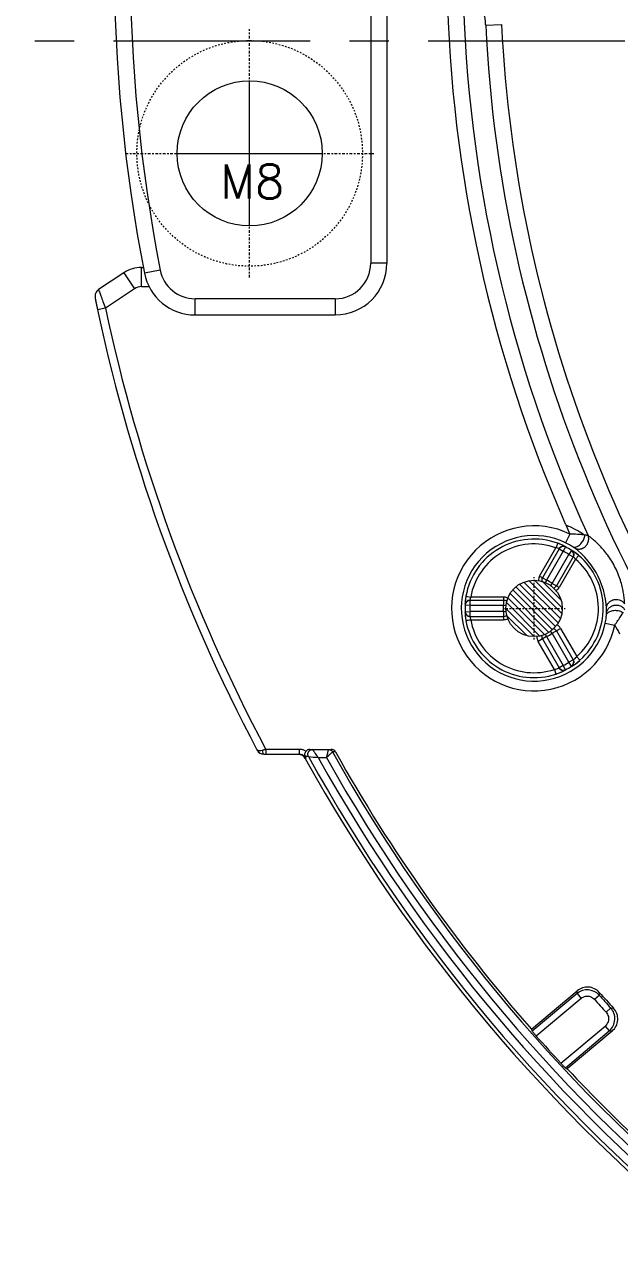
# Model space of a CAD drawing. Header units: millimetres. Extents: x 2432 to 4206, y 1282 to 1824.
# Drawn here: x 2696.3 to 2733.2, y 1486.6 to 1562.5 of the extents above; entities that cross this region are included whole.
import ezdxf

# ---------------------------------------------------------------- set-up
doc = ezdxf.new("R2010")
doc.units = ezdxf.units.MM
doc.linetypes.add('CENTER', pattern=[0.6, 0.375, -0.075, 0.075, -0.075])
doc.linetypes.add('HIDDEN', pattern=[0.2, 0.1, -0.1])
for name, color, linetype, lineweight in [('core', 7, 'Continuous', 20), ('insert', 85, 'Continuous', 20), ('screw', 33, 'Continuous', 13)]:
    doc.layers.add(name, color=color, linetype=linetype, lineweight=lineweight)
doc.styles.add('TXT', font='txt.shx', dxfattribs={"bigfont": 'gbcbig.shx'})

# ---------------------------------------------------------------- blocks, each defined once
blk = doc.blocks.new('insert_cir_3.5')
at = {"layer": 'insert'}
h = blk.add_hatch(dxfattribs=at)
h.set_pattern_fill('_ANSI31', color=123, scale=0.0875, angle=90, style=0)
h.set_pattern_definition([(135, (-3527.1127, 221.18007), (-0.196443103, -0.196443103), [])])
h.paths.add_polyline_path([(-1.75, 0, 1), (1.75, 0, 1)])
at = {"layer": 'insert', "color": 1, "linetype": 'CENTER', "ltscale": 0.108846}
for p, q in [((0, -1.925), (0, 1.925)), ((-1.925, 0), (1.925, 0))]:
    blk.add_line(p, q, dxfattribs=at)
at = {"layer": 'insert'}
blk.add_circle((0, 0), 1.75, dxfattribs=at)
blk = doc.blocks.new('screw_m8_i')
at = {"layer": 'screw', "color": 1, "linetype": 'CENTER', "ltscale": 0.435384}
for p, q in [((0, -7.7), (0, 7.7)), ((-7.7, 0), (7.7, 0))]:
    blk.add_line(p, q, dxfattribs=at)
at = {"layer": 'screw', "color": 8, "linetype": 'HIDDEN', "ltscale": 0.435384}
blk.add_circle((0, 0), 7, dxfattribs=at)
at = {"layer": 'screw'}
blk.add_circle((0, 0), 4.5, dxfattribs=at)
at = {"layer": 'screw', "color": 6, "style": 'TXT'}
blk.add_text('M8', height=2.1, dxfattribs=at).set_placement((-1.82, -2.8))

msp = doc.modelspace()

# ---------------------------------------------------------------- linework, layer by layer
at = {"layer": 'core'}
for p, q in [((2717.745, 1585.299), (2717.745, 1547.679)), ((2718.745, 1585.299), (2718.745, 1547.679)), ((2724.876, 1562.43), (2725.865, 1562.477)), ((2718.745, 1547.679), (2717.745, 1547.679)), ((2702.436, 1547.084), (2700.871, 1546.042)), ((2702.436, 1547.084), (2703.095, 1546.095)), ((2703.54, 1546.229), (2703.54, 1547.418)), ((2703.541, 1547.418), (2703.642, 1547.418)), ((2704.691, 1547.258), (2703.71, 1547.067)), ((2703.54, 1546.229), (2703.998, 1546.229)), ((2703.095, 1546.095), (2701.298, 1544.898)), ((2706.85, 1544.479), (2706.85, 1545.479)), ((2715.545, 1545.479), (2706.85, 1545.479)), ((2715.545, 1545.479), (2715.545, 1544.479)), ((2701.298, 1544.898), (2700.807, 1544.79)), ((2706.85, 1544.479), (2715.545, 1544.479)), ((2730.098, 1530.895), (2729.836, 1530.352)), ((2728.217, 1528.285), (2729.233, 1530.043)), ((2729.426, 1529.977), (2728.391, 1528.185)), ((2729.687, 1529.827), (2728.652, 1528.034)), ((2729, 1527.833), (2730.035, 1529.626)), ((2730.3, 1529.482), (2729.261, 1527.682)), ((2729.426, 1529.977), (2729.687, 1529.827)), ((2729.824, 1530.095), (2729.687, 1529.827)), ((2729.824, 1530.095), (2729.828, 1530.103)), ((2730.199, 1529.879), (2730.035, 1529.626)), ((2730.035, 1529.626), (2730.296, 1529.475)), ((2730.203, 1529.886), (2730.199, 1529.879)), ((2730.449, 1529.341), (2730.644, 1529.571)), ((2730.449, 1529.341), (2729.435, 1527.582)), ((2728.652, 1528.034), (2728.217, 1528.285)), ((2728.652, 1528.034), (2728.587, 1527.888)), ((2729, 1527.833), (2728.906, 1527.704)), ((2729.435, 1527.582), (2729, 1527.833)), ((2723.598, 1526.505), (2723.606, 1526.505)), ((2723.606, 1526.505), (2723.907, 1526.49)), ((2723.651, 1527.046), (2723.947, 1526.992)), ((2723.899, 1526.791), (2725.977, 1526.791)), ((2723.907, 1526.49), (2723.907, 1526.791)), ((2723.907, 1526.49), (2725.977, 1526.49)), ((2725.977, 1526.992), (2723.947, 1526.992)), ((2725.977, 1526.992), (2725.977, 1526.49)), ((2725.977, 1526.49), (2726.136, 1526.473)), ((2723.606, 1526.073), (2723.598, 1526.073)), ((2723.606, 1526.073), (2723.907, 1526.088)), ((2723.907, 1525.786), (2723.907, 1526.088)), ((2725.977, 1526.088), (2723.907, 1526.088)), ((2723.907, 1525.786), (2725.977, 1525.786)), ((2725.977, 1526.088), (2726.136, 1526.105)), ((2725.977, 1526.088), (2725.977, 1525.585)), ((2723.947, 1525.587), (2725.977, 1525.585)), ((2729, 1524.745), (2729.522, 1525.046)), ((2729.522, 1525.046), (2730.525, 1523.303)), ((2732.294, 1525.376), (2732.884, 1525.254)), ((2728.652, 1524.544), (2728.129, 1524.242)), ((2729.136, 1522.501), (2728.129, 1524.242)), ((2728.391, 1524.393), (2729.426, 1522.601)), ((2728.652, 1524.544), (2728.587, 1524.69)), ((2728.652, 1524.544), (2729.687, 1522.751)), ((2729, 1524.745), (2728.906, 1524.874)), ((2730.035, 1522.952), (2729, 1524.745)), ((2729.261, 1524.896), (2730.299, 1523.097)), ((2729.687, 1522.751), (2729.426, 1522.601)), ((2729.824, 1522.483), (2729.687, 1522.751)), ((2730.296, 1523.103), (2730.035, 1522.952)), ((2730.199, 1522.699), (2730.035, 1522.952)), ((2730.199, 1522.699), (2730.202, 1522.693)), ((2729.136, 1522.502), (2729.231, 1522.215)), ((2729.828, 1522.477), (2729.824, 1522.483)), ((2713.308, 1517.545), (2711.245, 1517.545)), ((2713.308, 1517.545), (2713.308, 1517.244)), ((2713.968, 1517.545), (2715.297, 1517.545)), ((2715.561, 1517.391), (2715.378, 1517.391)), ((2711.142, 1517.244), (2713.308, 1517.244)), ((2713.691, 1516.984), (2713.706, 1516.985)), ((2713.885, 1517.098), (2713.692, 1517.098)), ((2713.706, 1516.985), (2713.749, 1516.984)), ((2714.486, 1517.045), (2714.999, 1517.045)), ((2727.714, 1500.199), (2730.555, 1502.583)), ((2730.543, 1502.418), (2727.765, 1500.087)), ((2730.543, 1502.418), (2730.555, 1502.583)), ((2730.543, 1502.418), (2730.796, 1502.116)), ((2731.615, 1502.059), (2731.908, 1502.322)), ((2731.921, 1502.486), (2731.908, 1502.322)), ((2730.796, 1502.116), (2728.013, 1499.781)), ((2732.636, 1501.522), (2732.346, 1501.255)), ((2732.636, 1501.522), (2732.807, 1501.512)), ((2729.541, 1498.095), (2732.291, 1500.403)), ((2729.824, 1497.818), (2732.544, 1500.101)), ((2732.716, 1500.09), (2729.932, 1497.754)), ((2732.291, 1500.403), (2732.544, 1500.101)), ((2732.716, 1500.09), (2732.544, 1500.101))]:
    msp.add_line(p, q, dxfattribs=at)
at = {"layer": 'core', "color": 1, "linetype": 'CENTER', "ltscale": 32.512}
msp.add_line((2643.277, 1561.459), (2963.277, 1561.459), dxfattribs=at)
at = {"layer": 'core', "ltscale": 0.248791}
for p, q in [((2710.238, 1550.089), (2710.238, 1558.889)), ((2705.838, 1554.489), (2714.638, 1554.489))]:
    msp.add_line(p, q, dxfattribs=at)
at = {"layer": 'core'}
for points in [[(2700.658, 1545.509), (2700.688, 1545.361), (2700.807, 1544.79)], [(2729.819, 1530.11), (2729.745, 1530.15), (2729.637, 1530.202), (2729.501, 1530.262), (2729.349, 1530.322)], [(2729.43, 1529.985), (2729.493, 1530.062), (2729.577, 1530.113)], [(2730.636, 1529.578), (2730.508, 1529.68), (2730.387, 1529.769), (2730.286, 1529.837), (2730.214, 1529.882)], [(2730.336, 1529.685), (2730.336, 1529.581), (2730.3, 1529.482)], [(2723.649, 1527.035), (2723.623, 1526.871), (2723.607, 1526.721), (2723.598, 1526.599), (2723.596, 1526.514)], [(2723.709, 1526.724), (2723.797, 1526.774), (2723.899, 1526.791)], [(2723.596, 1526.061), (2723.598, 1525.977), (2723.607, 1525.857), (2723.623, 1525.709), (2723.648, 1525.548)], [(2723.899, 1525.786), (2723.801, 1525.803), (2723.714, 1525.85)], [(2730.219, 1522.7), (2730.304, 1522.754), (2730.424, 1522.836), (2730.565, 1522.943), (2730.714, 1523.067)], [(2730.299, 1523.097), (2730.334, 1523.005), (2730.337, 1522.908)], [(2729.242, 1522.219), (2729.426, 1522.286), (2729.592, 1522.356), (2729.725, 1522.419), (2729.815, 1522.467)], [(2729.586, 1522.462), (2729.496, 1522.514), (2729.429, 1522.594)], [(2710.695, 1517.511), (2710.814, 1517.363), (2710.97, 1517.272), (2711.138, 1517.244)], [(2713.308, 1517.244), (2713.373, 1517.24), (2713.437, 1517.227)], [(2715.02, 1517.167), (2715.025, 1517.148), (2715.025, 1517.128), (2715.021, 1517.105), (2715.014, 1517.081)], [(2715.024, 1517.075), (2715.042, 1517.094), (2715.06, 1517.109), (2715.08, 1517.119), (2715.099, 1517.123)]]:
    msp.add_lwpolyline(points, dxfattribs=at)
msp.add_circle((2727.876, 1526.289), 1.75, dxfattribs=at)
for centre, radius, start, end in [((2803.251, 1566.489), 101.419, 168.95924, 191.04076), ((2803.251, 1566.489), 100.419, 168.95924, 191.04076), ((2809.281, 1566.489), 86.816, 181.13088, 203.77688), ((2809.281, 1566.489), 85.826, 181.13101, 204.57091), ((2809.281, 1566.489), 84.503, 182.75328, 221.40986), ((2809.281, 1566.489), 83.513, 182.75328, 219.05351), ((2715.545, 1547.679), 3.2, 270, 0), ((2715.545, 1547.679), 2.2, 270, 0), ((2703.54, 1545.426), 1.993, 89.99983, 123.65789), ((2706.85, 1547.679), 3.2, 191.04076, 270), ((2706.85, 1547.679), 2.2, 191.04076, 270), ((2703.54, 1545.426), 0.803, 89.98602, 123.6688), ((2803.251, 1566.489), 104.717, 191.55642, 207.88601), ((2803.251, 1566.489), 104.214, 191.95698, 208.01111), ((2727.876, 1526.289), 5.114, 64.2453, 348.31765), ((2809.305, 1566.497), 86.84, 203.79054, 204.20349), ((2727.876, 1526.289), 4.511, 64.24342, 348.31737), ((2727.876, 1526.289), 4.293, 70.083, 169.84869), ((2727.876, 1526.289), 3.991, 70.12368, 169.84843), ((2729.687, 1529.827), 0.301, 62.89079, 149.99575), ((2727.876, 1526.289), 3.974, 57.10078, 62.89922), ((2727.876, 1526.289), 4.275, 57.10397, 62.89603), ((2730.035, 1529.626), 0.301, 330.00426, 57.10581), ((2727.392, 1526.05), 4.979, 359.09362, 53.47383), ((2727.876, 1526.289), 4.293, 311.52453, 49.88585), ((2727.876, 1526.289), 3.992, 311.57138, 49.86369), ((2728.652, 1528.034), 0.502, 150, 181.87086), ((2728.652, 1528.034), 0.301, 150, 191.90712), ((2727.876, 1526.289), 1.909, 53.95764, 66.04237), ((2729, 1527.833), 0.301, 288.09288, 330), ((2729, 1527.833), 0.502, 298.12012, 330), ((2727.876, 1526.289), 4.275, 177.10397, 182.89603), ((2723.907, 1526.49), 0.301, 90.00305, 177.10714), ((2727.876, 1526.289), 3.974, 177.10079, 182.89922), ((2727.876, 1526.289), 1.909, 173.95763, 186.04237), ((2725.977, 1526.49), 0.502, 58.12559, 90), ((2725.977, 1526.49), 0.301, 48.09288, 90), ((2723.907, 1526.088), 0.301, 182.89073, 269.99581), ((2725.977, 1526.088), 0.301, 270, 311.90712), ((2727.876, 1526.289), 4.293, 190.083, 288.41062), ((2727.876, 1526.289), 3.991, 190.12367, 288.39807), ((2725.977, 1526.088), 0.502, 269.99744, 301.87446), ((2729, 1524.745), 0.301, 30, 71.90712), ((2729, 1524.745), 0.603, 29.99826, 60.33253), ((2809.14, 1566.419), 86.658, 208.36172, 208.76799), ((2728.652, 1524.544), 0.603, 179.66567, 210.00178), ((2728.652, 1524.544), 0.301, 168.09288, 210), ((2727.876, 1526.289), 1.909, 293.95764, 306.04237), ((2727.876, 1526.289), 3.974, 297.10078, 302.89922), ((2727.876, 1526.289), 4.275, 297.10334, 302.89666), ((2730.035, 1522.952), 0.301, 302.89142, 29.99575), ((2729.687, 1522.751), 0.301, 210.0042, 297.10592), ((2711.138, 1517.746), 0.502, 207.88618, 270), ((2713.968, 1517.243), 0.302, 89.98433, 142.52813), ((2715.297, 1517.243), 0.302, 29.30599, 89.98758), ((2803.251, 1566.489), 100.659, 209.19379, 231.15706), ((2803.251, 1566.489), 100.5, 209.24443, 221.26939), ((2713.251, 1516.741), 0.503, 28.96493, 90.0274), ((2803.251, 1566.489), 102.331, 208.93165, 231.31336), ((2675.524, 1497.859), 42.743, 26.57999, 26.75132), ((2803.251, 1566.489), 102.106, 208.92854, 231.29263), ((2731.784, 1718.084), 201.781, 264.91094, 265.08202), ((2803.251, 1566.489), 101.607, 209.11833, 231.2463), ((2803.251, 1566.489), 101.159, 209.25993, 231.20428), ((2731.175, 1501.644), 0.999, 42.72936, 129.23859), ((2803.251, 1566.489), 95.954, 221.96866, 222.61446), ((2803.251, 1566.489), 95.835, 221.90066, 222.68813), ((2803.251, 1566.489), 96.348, 221.96866, 222.61446), ((2803.251, 1566.489), 100.553, 221.56104, 222.85751), ((2803.251, 1566.489), 100.5, 223.15179, 231.1419)]:
    msp.add_arc(centre, radius, start, end, dxfattribs=at)
for centre, major_axis, start_param, end_param in [((2824.174, 1541.555), (-70.393, 83.891), 1.290241, 1.291371), ((2781.846, 1591.999), (-72.018, 85.827), -4.359643, -4.358511)]:
    msp.add_ellipse(centre, major_axis=major_axis, ratio=0.954809, start_param=start_param, end_param=end_param, dxfattribs=at)
for points, knots in [([(2724.876, 1562.43), (2724.871, 1562.526), (2724.859, 1562.696), (2724.832, 1562.93), (2724.798, 1563.12), (2724.769, 1563.265), (2724.725, 1563.364), (2724.701, 1563.41), (2724.687, 1563.431)], [0, 0, 0, 0, 0.280841, 0.498051, 0.685554, 0.847484, 0.925943, 1, 1, 1, 1]), ([(2700.871, 1546.043), (2700.787, 1545.986), (2700.654, 1545.821), (2700.638, 1545.611), (2700.657, 1545.511), (2700.657, 1545.51)], [0, 0, 0, 0, 0.49895, 0.997971, 1, 1, 1, 1]), ([(2700.871, 1546.042), (2700.883, 1545.994), (2700.935, 1545.865), (2701.019, 1545.62), (2701.151, 1545.288), (2701.247, 1545.037), (2701.298, 1544.898)], [0, 0, 0, 0, 0.123298, 0.33913, 0.63668, 1, 1, 1, 1]), ([(2729.843, 1531.467), (2729.96, 1531.42), (2730.254, 1531.287), (2730.652, 1531.077), (2730.925, 1530.904), (2731.027, 1530.83)], [0, 0, 0, 0, 0.280525, 0.719107, 1, 1, 1, 1]), ([(2729.339, 1530.325), (2729.329, 1530.314), (2729.32, 1530.262), (2729.278, 1530.173), (2729.251, 1530.09), (2729.233, 1530.043)], [0, 0, 0, 0, 0.142115, 0.49749, 1, 1, 1, 1]), ([(2729.828, 1530.103), (2729.812, 1530.121), (2729.725, 1530.152), (2729.572, 1530.239), (2729.424, 1530.294), (2729.339, 1530.325)], [0, 0, 0, 0, 0.134099, 0.492421, 1, 1, 1, 1]), ([(2730.26, 1530.115), (2730.221, 1530.14), (2730.134, 1530.194), (2729.993, 1530.273), (2729.89, 1530.326), (2729.836, 1530.352)], [0, 0, 0, 0, 0.288093, 0.630843, 1, 1, 1, 1]), ([(2731.027, 1530.83), (2730.95, 1530.844), (2730.72, 1530.868), (2730.41, 1530.884), (2730.177, 1530.891), (2730.098, 1530.895)], [0, 0, 0, 0, 0.251576, 0.745427, 1, 1, 1, 1]), ([(2730.26, 1530.115), (2730.31, 1530.085), (2730.454, 1530.069), (2730.656, 1530.167), (2730.841, 1530.343), (2730.976, 1530.572), (2731.022, 1530.746), (2731.027, 1530.83)], [0, 0, 0, 0, 0.14836, 0.334005, 0.554373, 0.78641, 1, 1, 1, 1]), ([(2730.355, 1530.051), (2730.4, 1530.021), (2730.499, 1529.977), (2730.632, 1529.959), (2730.736, 1529.968), (2730.809, 1529.983), (2730.866, 1530.003), (2730.908, 1530.022), (2730.943, 1530.04), (2730.98, 1530.062), (2731.035, 1530.101), (2731.1, 1530.161), (2731.169, 1530.249), (2731.222, 1530.351), (2731.257, 1530.464), (2731.27, 1530.58), (2731.261, 1530.694), (2731.24, 1530.767), (2731.227, 1530.801)], [0, 0, 0, 0, 0.107441, 0.213256, 0.264637, 0.314398, 0.362223, 0.385338, 0.40788, 0.43954, 0.472548, 0.542302, 0.616402, 0.693594, 0.772258, 0.850612, 0.926977, 1, 1, 1, 1]), ([(2731.227, 1530.801), (2731.214, 1530.801), (2731.179, 1530.805), (2731.113, 1530.817), (2731.059, 1530.826), (2731.027, 1530.83)], [0, 0, 0, 0, 0.200107, 0.512778, 1, 1, 1, 1]), ([(2733.493, 1526.566), (2733.489, 1526.679), (2733.474, 1526.904), (2733.428, 1527.233), (2733.363, 1527.576), (2733.264, 1527.949), (2733.123, 1528.362), (2732.932, 1528.79), (2732.709, 1529.2), (2732.468, 1529.57), (2732.219, 1529.884), (2731.979, 1530.147), (2731.745, 1530.38), (2731.499, 1530.594), (2731.322, 1530.73), (2731.227, 1530.801)], [0, 0, 0, 0, 0.068518, 0.135826, 0.200411, 0.27942, 0.368481, 0.463406, 0.562073, 0.649888, 0.729658, 0.803274, 0.865157, 0.928572, 1, 1, 1, 1]), ([(2729.43, 1529.985), (2729.434, 1529.993), (2729.377, 1530.002), (2729.336, 1530.029), (2729.268, 1530.038), (2729.233, 1530.043)], [0, 0, 0, 0, 0.130415, 0.491848, 1, 1, 1, 1]), ([(2730.642, 1529.572), (2730.574, 1529.629), (2730.453, 1529.73), (2730.3, 1529.818), (2730.227, 1529.882), (2730.203, 1529.886)], [0, 0, 0, 0, 0.493521, 0.863424, 1, 1, 1, 1]), ([(2730.355, 1530.051), (2730.346, 1530.057), (2730.324, 1530.073), (2730.292, 1530.094), (2730.269, 1530.109), (2730.26, 1530.115)], [0, 0, 0, 0, 0.288531, 0.725536, 1, 1, 1, 1]), ([(2730.449, 1529.341), (2730.428, 1529.368), (2730.386, 1529.422), (2730.342, 1529.445), (2730.305, 1529.49), (2730.3, 1529.482)], [0, 0, 0, 0, 0.506337, 0.867735, 1, 1, 1, 1]), ([(2723.651, 1527.046), (2723.635, 1526.957), (2723.608, 1526.801), (2723.607, 1526.623), (2723.59, 1526.529), (2723.598, 1526.505)], [0, 0, 0, 0, 0.496523, 0.863304, 1, 1, 1, 1]), ([(2723.947, 1526.992), (2723.934, 1526.96), (2723.908, 1526.896), (2723.91, 1526.847), (2723.889, 1526.791), (2723.899, 1526.791)], [0, 0, 0, 0, 0.505973, 0.867537, 1, 1, 1, 1]), ([(2732.365, 1526.289), (2732.365, 1526.345), (2732.386, 1526.464), (2732.475, 1526.623), (2732.609, 1526.745), (2732.739, 1526.808), (2732.841, 1526.835), (2732.914, 1526.845), (2732.988, 1526.848), (2733.094, 1526.839), (2733.233, 1526.8), (2733.384, 1526.707), (2733.463, 1526.615), (2733.493, 1526.566)], [0, 0, 0, 0, 0.11059, 0.232506, 0.351077, 0.460911, 0.511419, 0.558569, 0.605761, 0.656401, 0.766804, 0.88627, 1, 1, 1, 1]), ([(2732.37, 1525.971), (2732.373, 1526.012), (2732.393, 1526.111), (2732.464, 1526.251), (2732.563, 1526.352), (2732.653, 1526.413), (2732.722, 1526.447), (2732.78, 1526.467), (2732.826, 1526.479), (2732.859, 1526.486), (2732.893, 1526.491), (2732.94, 1526.495), (2733.003, 1526.496), (2733.08, 1526.487), (2733.187, 1526.462), (2733.319, 1526.401), (2733.429, 1526.304), (2733.481, 1526.232), (2733.496, 1526.207)], [0, 0, 0, 0, 0.08363, 0.198219, 0.309705, 0.363103, 0.414264, 0.462873, 0.486161, 0.508742, 0.531352, 0.554734, 0.603737, 0.655586, 0.709963, 0.824087, 0.941452, 1, 1, 1, 1]), ([(2723.598, 1526.073), (2723.59, 1526.05), (2723.606, 1525.959), (2723.608, 1525.782), (2723.634, 1525.627), (2723.65, 1525.537)], [0, 0, 0, 0, 0.134099, 0.492421, 1, 1, 1, 1]), ([(2723.899, 1525.786), (2723.89, 1525.786), (2723.91, 1525.732), (2723.908, 1525.683), (2723.933, 1525.62), (2723.947, 1525.587)], [0, 0, 0, 0, 0.130415, 0.491848, 1, 1, 1, 1]), ([(2732.294, 1525.376), (2732.306, 1525.434), (2732.327, 1525.548), (2732.349, 1525.708), (2732.36, 1525.81), (2732.363, 1525.856)], [0, 0, 0, 0, 0.369546, 0.712182, 1, 1, 1, 1]), ([(2732.363, 1525.856), (2732.37, 1525.914), (2732.444, 1526.037), (2732.646, 1526.14), (2732.9, 1526.179), (2733.165, 1526.146), (2733.329, 1526.077), (2733.397, 1526.03)], [0, 0, 0, 0, 0.147027, 0.332497, 0.558921, 0.789829, 1, 1, 1, 1]), ([(2732.363, 1525.856), (2732.365, 1525.873), (2732.367, 1525.902), (2732.369, 1525.94), (2732.37, 1525.962), (2732.37, 1525.971)], [0, 0, 0, 0, 0.432787, 0.773415, 1, 1, 1, 1]), ([(2732.884, 1525.254), (2732.95, 1525.347), (2733.078, 1525.533), (2733.256, 1525.788), (2733.356, 1525.957), (2733.398, 1526.03)], [0, 0, 0, 0, 0.368384, 0.727538, 1, 1, 1, 1]), ([(2723.65, 1525.537), (2723.664, 1525.535), (2723.713, 1525.553), (2723.812, 1525.561), (2723.897, 1525.579), (2723.947, 1525.587)], [0, 0, 0, 0, 0.142224, 0.497853, 1, 1, 1, 1]), ([(2730.202, 1522.693), (2730.23, 1522.697), (2730.315, 1522.773), (2730.497, 1522.879), (2730.641, 1523.003), (2730.722, 1523.075)], [0, 0, 0, 0, 0.132188, 0.49366, 1, 1, 1, 1]), ([(2730.299, 1523.097), (2730.306, 1523.085), (2730.361, 1523.153), (2730.428, 1523.184), (2730.492, 1523.262), (2730.525, 1523.303)], [0, 0, 0, 0, 0.130905, 0.492867, 1, 1, 1, 1]), ([(2730.722, 1523.075), (2730.718, 1523.088), (2730.675, 1523.121), (2730.618, 1523.201), (2730.558, 1523.265), (2730.525, 1523.303)], [0, 0, 0, 0, 0.142118, 0.497525, 1, 1, 1, 1]), ([(2729.136, 1522.501), (2729.187, 1522.509), (2729.288, 1522.526), (2729.348, 1522.569), (2729.436, 1522.583), (2729.429, 1522.594)], [0, 0, 0, 0, 0.504343, 0.866325, 1, 1, 1, 1]), ([(2729.232, 1522.216), (2729.335, 1522.25), (2729.515, 1522.313), (2729.7, 1522.417), (2729.809, 1522.455), (2729.827, 1522.477)], [0, 0, 0, 0, 0.498285, 0.867281, 1, 1, 1, 1]), ([(2711.014, 1517.479), (2710.966, 1517.466), (2710.883, 1517.447), (2710.768, 1517.448), (2710.708, 1517.486), (2710.694, 1517.511)], [0, 0, 0, 0, 0.434146, 0.748684, 1, 1, 1, 1]), ([(2711.245, 1517.545), (2711.218, 1517.538), (2711.166, 1517.522), (2711.089, 1517.5), (2711.038, 1517.486), (2711.014, 1517.479)], [0, 0, 0, 0, 0.346827, 0.682893, 1, 1, 1, 1]), ([(2711.014, 1517.479), (2711.019, 1517.423), (2711.04, 1517.344), (2711.09, 1517.266), (2711.123, 1517.244), (2711.138, 1517.244)], [0, 0, 0, 0, 0.609235, 0.839594, 1, 1, 1, 1]), ([(2711.245, 1517.545), (2711.245, 1517.496), (2711.254, 1517.401), (2711.228, 1517.327), (2711.26, 1517.244), (2711.245, 1517.244)], [0, 0, 0, 0, 0.490285, 0.85288, 1, 1, 1, 1]), ([(2713.475, 1517.536), (2713.458, 1517.539), (2713.423, 1517.544), (2713.367, 1517.545), (2713.329, 1517.546), (2713.308, 1517.545)], [0, 0, 0, 0, 0.321079, 0.619227, 1, 1, 1, 1]), ([(2713.728, 1517.427), (2713.7, 1517.444), (2713.646, 1517.475), (2713.562, 1517.512), (2713.504, 1517.529), (2713.475, 1517.536)], [0, 0, 0, 0, 0.351524, 0.677476, 1, 1, 1, 1]), ([(2713.692, 1517.098), (2713.675, 1517.132), (2713.655, 1517.208), (2713.668, 1517.325), (2713.704, 1517.396), (2713.728, 1517.427)], [0, 0, 0, 0, 0.326718, 0.658586, 1, 1, 1, 1]), ([(2713.886, 1517.098), (2713.882, 1517.104), (2713.875, 1517.118), (2713.866, 1517.142), (2713.857, 1517.17), (2713.852, 1517.199), (2713.849, 1517.231), (2713.85, 1517.267), (2713.856, 1517.312), (2713.87, 1517.356), (2713.89, 1517.397), (2713.912, 1517.429), (2713.938, 1517.458), (2713.968, 1517.483), (2714, 1517.505), (2714.033, 1517.521), (2714.063, 1517.532), (2714.101, 1517.542), (2714.13, 1517.545), (2714.149, 1517.545)], [0, 0, 0, 0, 0.031254, 0.078069, 0.124887, 0.171746, 0.218649, 0.281211, 0.343769, 0.437461, 0.500029, 0.562597, 0.625104, 0.687643, 0.750208, 0.813052, 0.860151, 0.907206, 1, 1, 1, 1]), ([(2714.486, 1517.045), (2714.426, 1517.128), (2714.338, 1517.288), (2714.208, 1517.416), (2714.173, 1517.545), (2714.144, 1517.545)], [0, 0, 0, 0, 0.505845, 0.857335, 1, 1, 1, 1]), ([(2715.117, 1517.545), (2715.099, 1517.545), (2715.109, 1517.489), (2715.091, 1517.447), (2715.081, 1517.394), (2715.067, 1517.34), (2715.06, 1517.284), (2715.041, 1517.234), (2715.025, 1517.184), (2715.027, 1517.134), (2715.016, 1517.088), (2715.006, 1517.059), (2714.999, 1517.045)], [0, 0, 0, 0, 0.104507, 0.195692, 0.299609, 0.409497, 0.521418, 0.626015, 0.723552, 0.822297, 0.912967, 1, 1, 1, 1]), ([(2714.999, 1517.045), (2715.004, 1517.06), (2715.021, 1517.089), (2715.063, 1517.111), (2715.104, 1517.132), (2715.138, 1517.165), (2715.167, 1517.203), (2715.206, 1517.234), (2715.244, 1517.267), (2715.28, 1517.3), (2715.314, 1517.331), (2715.346, 1517.361), (2715.369, 1517.379), (2715.378, 1517.391)], [0, 0, 0, 0, 0.089307, 0.182809, 0.270916, 0.358607, 0.452055, 0.548923, 0.646773, 0.743097, 0.833234, 0.911539, 1, 1, 1, 1]), ([(2715.116, 1517.545), (2715.151, 1517.545), (2715.224, 1517.533), (2715.317, 1517.477), (2715.361, 1517.421), (2715.378, 1517.391)], [0, 0, 0, 0, 0.33175, 0.677349, 1, 1, 1, 1]), ([(2713.749, 1516.984), (2713.706, 1517.062), (2713.575, 1517.193), (2713.396, 1517.244), (2713.308, 1517.244)], [0, 0, 0, 0, 0.499743, 1, 1, 1, 1]), ([(2731.921, 1502.486), (2731.836, 1502.58), (2731.631, 1502.737), (2731.259, 1502.837), (2730.877, 1502.791), (2730.652, 1502.664), (2730.555, 1502.583)], [0, 0, 0, 0, 0.251929, 0.499921, 0.747767, 1, 1, 1, 1]), ([(2730.796, 1502.116), (2730.875, 1502.178), (2731.062, 1502.273), (2731.376, 1502.25), (2731.546, 1502.131), (2731.615, 1502.059)], [0, 0, 0, 0, 0.336089, 0.666024, 1, 1, 1, 1]), ([(2732.544, 1500.101), (2732.643, 1500.186), (2732.81, 1500.402), (2732.911, 1500.795), (2732.857, 1501.196), (2732.721, 1501.427), (2732.636, 1501.522)], [0, 0, 0, 0, 0.248683, 0.50342, 0.756373, 1, 1, 1, 1]), ([(2732.716, 1500.09), (2732.818, 1500.175), (2732.989, 1500.388), (2733.096, 1500.779), (2733.04, 1501.181), (2732.897, 1501.414), (2732.807, 1501.512)], [0, 0, 0, 0, 0.252066, 0.499904, 0.747712, 1, 1, 1, 1]), ([(2732.346, 1501.255), (2732.413, 1501.179), (2732.513, 1500.984), (2732.494, 1500.656), (2732.368, 1500.473), (2732.291, 1500.403)], [0, 0, 0, 0, 0.323556, 0.667464, 1, 1, 1, 1]), ([(2727.765, 1500.087), (2727.776, 1500.065), (2727.822, 1500.009), (2727.902, 1499.906), (2727.973, 1499.825), (2728.013, 1499.781)], [0, 0, 0, 0, 0.186595, 0.544521, 1, 1, 1, 1]), ([(2729.541, 1498.095), (2729.582, 1498.051), (2729.656, 1497.973), (2729.751, 1497.882), (2729.802, 1497.83), (2729.824, 1497.818)], [0, 0, 0, 0, 0.454216, 0.812545, 1, 1, 1, 1])]:
    msp.add_open_spline(points, degree=3, knots=knots, dxfattribs=at)

# ---------------------------------------------------------------- block references
for name, p in [('screw_m8_i', (2710.238, 1554.489)), ('insert_cir_3.5', (2727.876, 1526.289))]:
    msp.add_blockref(name, p, dxfattribs=at)

doc.saveas('drawing.dxf')
